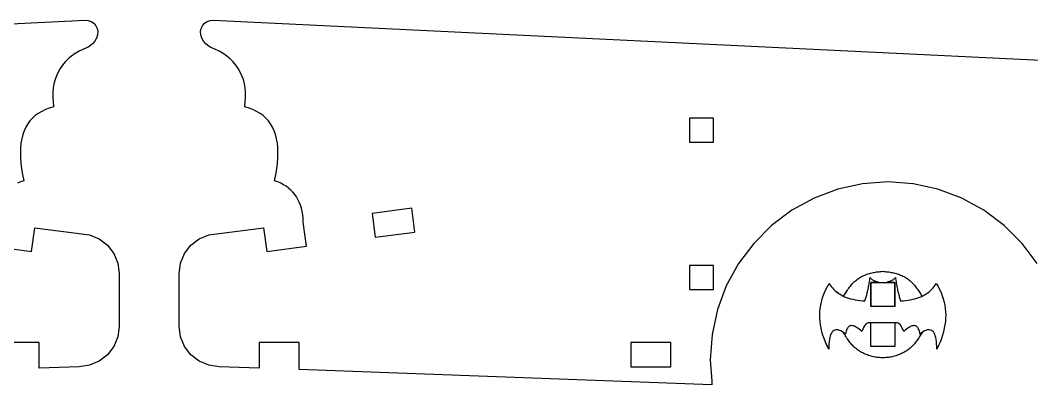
# Model space of a CAD drawing. Extents: x -3458 to 3458, y -2251 to 2251.
# Drawn here: x -363 to 851, y 1026 to 1463 of the extents above; entities that cross this region are included whole.
import ezdxf

# ---------------------------------------------------------------- set-up
doc = ezdxf.new("R2010")
doc.units = 0
doc.header["$MEASUREMENT"] = 0
doc.layers.get('0').update_dxf_attribs({"linetype": 'CONTINUOUS'})

msp = doc.modelspace()

# ---------------------------------------------------------------- linework, layer by layer
for p, q in [((-1785.8, 1390.8), (-284.6, 1463.2)), ((-284.6, 1463.2), (-280.9, 1462.9)), ((-280.9, 1462.9), (-277.4, 1461.6)), ((-277.4, 1461.6), (-274.2, 1459.5)), ((-274.2, 1459.5), (-271.8, 1456.6)), ((-143.9, 1456.6), (-141.5, 1459.5)), ((-141.5, 1459.5), (-138.3, 1461.6)), ((-138.3, 1461.6), (-134.8, 1462.9)), ((-134.8, 1462.9), (-131.1, 1463.2)), ((-131.1, 1463.2), (1370.1, 1390.8)), ((-271.8, 1456.6), (-270.2, 1453.2)), ((-269.8, 1445.6), (-271, 1441.7)), ((-270.2, 1453.2), (-269.5, 1449.5)), ((-269.5, 1449.5), (-269.8, 1445.6)), ((-146.2, 1449.5), (-145.5, 1453.2)), ((-145.9, 1445.6), (-146.2, 1449.5)), ((-144.7, 1441.7), (-145.9, 1445.6)), ((-145.5, 1453.2), (-143.9, 1456.6)), ((-278.2, 1432.7), (-281.1, 1431)), ((-275.7, 1434.9), (-278.2, 1432.7)), ((-273, 1438.1), (-275.7, 1434.9)), ((-271, 1441.7), (-273, 1438.1)), ((-142.7, 1438.1), (-144.7, 1441.7)), ((-140, 1434.9), (-142.7, 1438.1)), ((-137.5, 1432.7), (-140, 1434.9)), ((-134.6, 1431), (-137.5, 1432.7)), ((-296.6, 1423.1), (-301, 1420)), ((-291.9, 1425.9), (-296.6, 1423.1)), ((-286.7, 1428.6), (-291.9, 1425.9)), ((-281.1, 1431), (-286.7, 1428.6)), ((-129, 1428.6), (-134.6, 1431)), ((-123.8, 1425.9), (-129, 1428.6)), ((-119.1, 1423.1), (-123.8, 1425.9)), ((-114.7, 1420), (-119.1, 1423.1)), ((-311.9, 1409.3), (-314.7, 1405.3)), ((-308.7, 1413.1), (-311.9, 1409.3)), ((-305.1, 1416.7), (-308.7, 1413.1)), ((-301, 1420), (-305.1, 1416.7)), ((-110.7, 1416.7), (-114.7, 1420)), ((-107, 1413.1), (-110.7, 1416.7)), ((-103.8, 1409.3), (-107, 1413.1)), ((-101, 1405.3), (-103.8, 1409.3)), ((-319.2, 1396.7), (-320.8, 1392)), ((-317.2, 1401.1), (-319.2, 1396.7)), ((-314.7, 1405.3), (-317.2, 1401.1)), ((-98.5, 1401.1), (-101, 1405.3)), ((-96.5, 1396.7), (-98.5, 1401.1)), ((-94.8, 1392), (-96.5, 1396.7)), ((-322.1, 1387.1), (-323, 1382)), ((-320.8, 1392), (-322.1, 1387.1)), ((-93.6, 1387.1), (-94.8, 1392)), ((-92.7, 1382), (-93.6, 1387.1)), ((-323.4, 1376.6), (-323.5, 1371)), ((-323, 1382), (-323.4, 1376.6)), ((-92.2, 1376.6), (-92.7, 1382)), ((-92.2, 1371), (-92.2, 1376.6)), ((-323.5, 1371), (-323.2, 1365.2)), ((-323.2, 1365.2), (-322.5, 1359.2)), ((-93.2, 1359.2), (-92.5, 1365.2)), ((-92.5, 1365.2), (-92.2, 1371)), ((-344.6, 1348.8), (-348, 1345.8)), ((-340.9, 1351.5), (-344.6, 1348.8)), ((-336.8, 1353.9), (-340.9, 1351.5)), ((-332.4, 1356), (-336.8, 1353.9)), ((-327.7, 1357.7), (-332.4, 1356)), ((-322.5, 1359.2), (-327.7, 1357.7)), ((-88, 1357.7), (-93.2, 1359.2)), ((-83.3, 1356), (-88, 1357.7)), ((-78.9, 1353.9), (-83.3, 1356)), ((-74.8, 1351.5), (-78.9, 1353.9)), ((-71.1, 1348.8), (-74.8, 1351.5)), ((-67.7, 1345.8), (-71.1, 1348.8)), ((-353.6, 1338.8), (-355.9, 1334.9)), ((-351, 1342.5), (-353.6, 1338.8)), ((-348, 1345.8), (-351, 1342.5)), ((-64.7, 1342.5), (-67.7, 1345.8)), ((-62.1, 1338.8), (-64.7, 1342.5)), ((-59.8, 1334.9), (-62.1, 1338.8)), ((440.6, 1345.9), (440.6, 1317.1)), ((469.3, 1345.9), (440.6, 1345.9)), ((469.3, 1317.1), (469.3, 1345.9)), ((-359.5, 1326), (-360.8, 1321.1)), ((-357.9, 1330.6), (-359.5, 1326)), ((-355.9, 1334.9), (-357.9, 1330.6)), ((-57.8, 1330.6), (-59.8, 1334.9)), ((-56.2, 1326), (-57.8, 1330.6)), ((-54.9, 1321.1), (-56.2, 1326)), ((-361.7, 1315.9), (-362.2, 1310.4)), ((-360.8, 1321.1), (-361.7, 1315.9)), ((-54, 1315.9), (-54.9, 1321.1)), ((-53.5, 1310.4), (-54, 1315.9)), ((440.6, 1317.1), (469.3, 1317.1)), ((-362.2, 1310.4), (-362.4, 1304.5)), ((-362.4, 1304.5), (-362.3, 1298.3)), ((-53.3, 1304.5), (-53.5, 1310.4)), ((-53.4, 1298.3), (-53.3, 1304.5)), ((-362.3, 1298.3), (-361.8, 1291.9)), ((-361.8, 1291.9), (-360.9, 1285.1)), ((-54.7, 1285.1), (-53.9, 1291.9)), ((-53.9, 1291.9), (-53.4, 1298.3)), ((-360.9, 1285.1), (-359.8, 1278)), ((-359.8, 1278), (-358.2, 1270.5)), ((-57.5, 1270.5), (-55.9, 1278)), ((-55.9, 1278), (-54.7, 1285.1)), ((-362.1, 1269.2), (-365.7, 1267.7)), ((-358.2, 1270.5), (-362.1, 1269.2)), ((-53.6, 1269.2), (-57.5, 1270.5)), ((-50, 1267.7), (-53.6, 1269.2)), ((-46.6, 1265.9), (-50, 1267.7)), ((-43.5, 1264), (-46.6, 1265.9)), ((-40.5, 1261.9), (-43.5, 1264)), ((648.4, 1267), (618.7, 1260.6)), ((678.8, 1269.2), (648.4, 1267)), ((709.1, 1267), (678.8, 1269.2)), ((738.8, 1260.6), (709.1, 1267)), ((-37.8, 1259.5), (-40.5, 1261.9)), ((-35.3, 1257), (-37.8, 1259.5)), ((-33.1, 1254.3), (-35.3, 1257)), ((-31, 1251.4), (-33.1, 1254.3)), ((-29.3, 1248.3), (-31, 1251.4)), ((618.7, 1260.6), (590.2, 1249.9)), ((767.3, 1249.9), (738.8, 1260.6)), ((-27.7, 1245), (-29.3, 1248.3)), ((-26.3, 1241.4), (-27.7, 1245)), ((-25.2, 1237.7), (-26.3, 1241.4)), ((590.2, 1249.9), (563.5, 1235.4)), ((794, 1235.4), (767.3, 1249.9)), ((-24.3, 1233.8), (-25.2, 1237.7)), ((-23.6, 1229.7), (-24.3, 1233.8)), ((-23.2, 1225.4), (-23.6, 1229.7)), ((107.3, 1237.7), (59.7, 1231.5)), ((59.7, 1231.5), (63.5, 1202.9)), ((111.1, 1209.2), (107.3, 1237.7)), ((563.5, 1235.4), (539.2, 1217.1)), ((818.4, 1217.1), (794, 1235.4)), ((-349, 1185.8), (-345.2, 1214.4)), ((-345.2, 1214.4), (-279.5, 1205.7)), ((-136.2, 1205.7), (-70.5, 1214.4)), ((-70.5, 1214.4), (-66.7, 1185.8)), ((-22.9, 1220.9), (-23.2, 1225.4)), ((-19.2, 1192.1), (-22.9, 1220.9)), ((539.2, 1217.1), (517.7, 1195.6)), ((839.9, 1195.6), (818.4, 1217.1)), ((-279.5, 1205.7), (-267.9, 1200.9)), ((-147.8, 1200.9), (-136.2, 1205.7)), ((63.5, 1202.9), (111.1, 1209.2)), ((-396.5, 1192.1), (-349, 1185.8)), ((-267.9, 1200.9), (-257.9, 1193.3)), ((-257.9, 1193.3), (-250.3, 1183.3)), ((-165.4, 1183.3), (-157.7, 1193.3)), ((-157.7, 1193.3), (-147.8, 1200.9)), ((-66.7, 1185.8), (-19.2, 1192.1)), ((517.7, 1195.6), (499.4, 1171.3)), ((858.1, 1171.3), (839.9, 1195.6)), ((-250.3, 1183.3), (-245.5, 1171.8)), ((-170.2, 1171.8), (-165.4, 1183.3)), ((-245.5, 1171.8), (-243.9, 1159.4)), ((-171.8, 1159.4), (-170.2, 1171.8)), ((469.3, 1169.1), (440.5, 1169.1)), ((440.5, 1169.1), (440.5, 1140.3)), ((469.3, 1140.3), (469.3, 1169.1)), ((499.4, 1171.3), (484.8, 1144.6)), ((-243.9, 1159.4), (-243.9, 1095.8)), ((-171.9, 1095.8), (-171.8, 1159.4)), ((642.1, 1152.5), (643.3, 1153.4)), ((643.3, 1153.4), (644.6, 1154.2)), ((644.6, 1154.2), (645.8, 1154.9)), ((645.8, 1154.9), (647.1, 1155.7)), ((647.1, 1155.7), (648.4, 1156.4)), ((648.4, 1156.4), (649.8, 1157)), ((649.8, 1157), (651.1, 1157.6)), ((651.1, 1157.6), (652.5, 1158.2)), ((652.5, 1158.2), (653.8, 1158.7)), ((653.8, 1158.7), (655.2, 1159.1)), ((655.2, 1159.1), (656.6, 1159.5)), ((656.6, 1159.5), (658, 1159.9)), ((657.1, 1153.1), (657.3, 1154.7)), ((657.3, 1154.7), (657.8, 1154.2)), ((657.8, 1154.2), (658.2, 1153.7)), ((658, 1159.9), (659.5, 1160.2)), ((658.2, 1153.7), (658.7, 1153.2)), ((659.5, 1160.2), (660.9, 1160.5)), ((660.9, 1160.5), (662.3, 1160.8)), ((662.3, 1160.8), (663.8, 1161)), ((663.8, 1161), (665.2, 1161.3)), ((665.2, 1161.3), (666.7, 1161.5)), ((666.7, 1161.5), (668.2, 1161.6)), ((668.2, 1161.6), (669.6, 1161.8)), ((669.6, 1161.8), (671.1, 1162)), ((671.1, 1162), (672.6, 1162.2)), ((672.6, 1162.2), (674, 1162)), ((672.6, 1162.2), (672.6, 1162.2)), ((674, 1162), (675.5, 1161.8)), ((675.5, 1161.8), (677, 1161.6)), ((677, 1161.6), (678.4, 1161.5)), ((678.4, 1161.5), (679.9, 1161.3)), ((679.9, 1161.3), (681.3, 1161)), ((681.3, 1161), (682.8, 1160.8)), ((682.8, 1160.8), (684.2, 1160.5)), ((684.2, 1160.5), (685.7, 1160.2)), ((685.7, 1160.2), (687.1, 1159.9)), ((686.4, 1153.2), (686.9, 1153.7)), ((686.9, 1153.7), (687.3, 1154.2)), ((687.1, 1159.9), (688.5, 1159.5)), ((687.3, 1154.2), (687.8, 1154.7)), ((687.8, 1154.7), (688, 1153.1)), ((688.5, 1159.5), (689.9, 1159.1)), ((689.9, 1159.1), (691.3, 1158.6)), ((691.3, 1158.6), (692.7, 1158.1)), ((692.7, 1158.1), (694, 1157.6)), ((694, 1157.6), (695.4, 1157)), ((695.4, 1157), (696.7, 1156.4)), ((696.7, 1156.4), (698, 1155.7)), ((698, 1155.7), (699.3, 1154.9)), ((699.3, 1154.9), (700.5, 1154.2)), ((700.5, 1154.2), (701.8, 1153.3)), ((701.8, 1153.3), (703, 1152.5)), ((484.8, 1144.6), (474.2, 1116.1)), ((604.3, 1140.2), (606.2, 1143.9)), ((604.3, 1140.2), (606.2, 1143.9)), ((606.2, 1143.9), (608.3, 1147.6)), ((606.2, 1143.9), (608.3, 1147.5)), ((608.3, 1147.6), (608.3, 1147.5)), ((608.3, 1147.6), (609.5, 1145.6)), ((608.3, 1147.5), (608.3, 1147.6)), ((608.3, 1147.5), (609.5, 1145.6)), ((609.5, 1145.6), (610.7, 1143.8)), ((609.5, 1145.6), (610.7, 1143.8)), ((610.7, 1143.8), (612.1, 1142.1)), ((610.7, 1143.8), (612.1, 1142.1)), ((612.1, 1142.1), (613.6, 1140.5)), ((612.1, 1142.1), (613.6, 1140.5)), ((631.1, 1140.9), (631.9, 1142)), ((631.9, 1142), (632.8, 1143.2)), ((632.8, 1143.2), (633.7, 1144.4)), ((633.7, 1144.4), (634.6, 1145.5)), ((634.6, 1145.5), (635.6, 1146.6)), ((635.6, 1146.6), (636.6, 1147.7)), ((636.6, 1147.7), (637.6, 1148.7)), ((637.6, 1148.7), (638.7, 1149.7)), ((638.7, 1149.7), (639.8, 1150.7)), ((639.8, 1150.7), (641, 1151.6)), ((641, 1151.6), (642.1, 1152.5)), ((655, 1140.8), (655.3, 1142.3)), ((655.3, 1142.3), (655.5, 1143.8)), ((655.5, 1143.8), (655.8, 1145.2)), ((655.8, 1145.2), (656.1, 1146.8)), ((656.1, 1146.8), (656.3, 1148.3)), ((656.3, 1148.3), (656.6, 1149.9)), ((656.6, 1149.9), (656.9, 1151.5)), ((656.9, 1151.5), (657.1, 1153.1)), ((658.1, 1148.7), (658.1, 1119.9)), ((658.1, 1148.7), (658.1, 1148.7)), ((658.1, 1119.9), (658.1, 1148.7)), ((658.2, 1148.7), (658.1, 1148.7)), ((667.4, 1149.3), (658.2, 1148.7)), ((658.2, 1148.7), (686.9, 1148.7)), ((658.7, 1153.2), (659.3, 1152.8)), ((659.3, 1152.8), (659.8, 1152.3)), ((659.8, 1152.3), (660.4, 1151.9)), ((660.4, 1151.9), (661.1, 1151.5)), ((661.1, 1151.5), (661.7, 1151.2)), ((661.7, 1151.2), (662.4, 1150.8)), ((662.4, 1150.8), (663.2, 1150.5)), ((663.2, 1150.5), (664, 1150.3)), ((664, 1150.3), (664.8, 1150)), ((664.8, 1150), (665.6, 1149.7)), ((665.6, 1149.7), (666.5, 1149.5)), ((666.5, 1149.5), (667.4, 1149.3)), ((677.7, 1149.3), (678.6, 1149.5)), ((681.3, 1148.9), (677.7, 1149.3)), ((678.6, 1149.5), (679.5, 1149.7)), ((679.5, 1149.7), (680.4, 1150)), ((680.4, 1150), (681.2, 1150.3)), ((681.2, 1150.3), (681.9, 1150.5)), ((686.9, 1148.7), (681.3, 1148.9)), ((681.9, 1150.5), (682.7, 1150.8)), ((682.7, 1150.8), (683.4, 1151.2)), ((683.4, 1151.2), (684, 1151.5)), ((684, 1151.5), (684.7, 1151.9)), ((684.7, 1151.9), (685.3, 1152.3)), ((685.3, 1152.3), (685.8, 1152.8)), ((685.8, 1152.8), (686.4, 1153.2)), ((687, 1148.7), (686.9, 1148.7)), ((687, 1148.7), (687, 1119.9)), ((687, 1119.9), (687, 1148.7)), ((687, 1148.7), (687, 1148.7)), ((688, 1153.1), (688.3, 1151.5)), ((688.3, 1151.5), (688.5, 1149.9)), ((688.5, 1149.9), (688.8, 1148.3)), ((688.8, 1148.3), (689, 1146.8)), ((689, 1146.8), (689.3, 1145.2)), ((689.3, 1145.2), (689.6, 1143.8)), ((689.6, 1143.8), (689.8, 1142.3)), ((689.8, 1142.3), (690.1, 1140.8)), ((703, 1152.5), (704.2, 1151.6)), ((704.2, 1151.6), (705.3, 1150.7)), ((705.3, 1150.7), (706.4, 1149.7)), ((706.4, 1149.7), (707.5, 1148.7)), ((707.5, 1148.7), (708.5, 1147.6)), ((708.5, 1147.6), (709.5, 1146.6)), ((709.5, 1146.6), (710.5, 1145.5)), ((710.5, 1145.5), (711.4, 1144.4)), ((711.4, 1144.4), (712.3, 1143.2)), ((712.3, 1143.2), (713.2, 1142)), ((713.2, 1142), (714.1, 1140.8)), ((731.5, 1140.5), (733, 1142.1)), ((733, 1142.1), (734.4, 1143.8)), ((734.4, 1143.8), (735.6, 1145.6)), ((735.6, 1145.6), (736.8, 1147.6)), ((736.8, 1147.6), (738.9, 1143.9)), ((738.9, 1143.9), (740.8, 1140.2)), ((440.5, 1140.3), (469.3, 1140.3)), ((599.9, 1129), (601.2, 1132.8)), ((599.9, 1129), (601.2, 1132.8)), ((601.2, 1132.8), (602.6, 1136.5)), ((601.2, 1132.8), (602.6, 1136.5)), ((602.6, 1136.5), (604.3, 1140.2)), ((602.6, 1136.5), (604.3, 1140.2)), ((613.6, 1140.5), (615.2, 1139)), ((613.6, 1140.5), (615.2, 1139)), ((615.2, 1139), (616.8, 1137.5)), ((615.2, 1139), (616.8, 1137.5)), ((618.6, 1136.1), (616.8, 1137.5)), ((616.8, 1137.5), (618.6, 1136.1)), ((616.8, 1137.5), (618.6, 1136.1)), ((618.6, 1136.1), (620.5, 1134.9)), ((618.6, 1136.1), (620.5, 1134.9)), ((620.5, 1134.9), (622.5, 1133.7)), ((620.5, 1134.9), (622.5, 1133.7)), ((622.5, 1133.7), (624.6, 1132.6)), ((622.5, 1133.7), (624.6, 1132.6)), ((624.6, 1132.6), (625.5, 1132.2)), ((624.6, 1132.6), (625.5, 1132.2)), ((625.5, 1132.2), (626.3, 1133.4)), ((625.5, 1132.2), (625.5, 1132.2)), ((625.5, 1132.2), (625.6, 1132.2)), ((625.6, 1132.2), (626.8, 1131.6)), ((626.3, 1133.4), (627.1, 1134.7)), ((626.8, 1131.6), (629.1, 1130.7)), ((627.1, 1134.7), (627.8, 1135.9)), ((627.8, 1135.9), (628.6, 1137.2)), ((628.6, 1137.2), (629.4, 1138.4)), ((629.1, 1130.7), (631.5, 1129.8)), ((629.4, 1138.4), (630.2, 1139.6)), ((630.2, 1139.6), (631.1, 1140.9)), ((631.5, 1129.8), (634, 1129.1)), ((634, 1129.1), (636.6, 1128.5)), ((651.6, 1127.7), (652.3, 1130.2)), ((652.3, 1130.2), (652.7, 1131.4)), ((652.7, 1131.4), (653.1, 1132.7)), ((653.1, 1132.7), (653.4, 1134)), ((653.4, 1134), (653.7, 1135.3)), ((653.7, 1135.3), (654, 1136.7)), ((654, 1136.7), (654.3, 1138)), ((654.3, 1138), (654.7, 1139.4)), ((654.7, 1139.4), (655, 1140.8)), ((690.1, 1140.8), (690.4, 1139.4)), ((690.4, 1139.4), (690.8, 1138)), ((690.8, 1138), (691.1, 1136.7)), ((691.1, 1136.7), (691.4, 1135.3)), ((691.4, 1135.3), (691.7, 1134)), ((691.7, 1134), (692.1, 1132.7)), ((692.1, 1132.7), (692.4, 1131.4)), ((692.4, 1131.4), (692.8, 1130.2)), ((692.8, 1130.2), (693.1, 1128.9)), ((708.5, 1128.5), (711.1, 1129.1)), ((711.1, 1129.1), (713.6, 1129.8)), ((713.6, 1129.8), (716, 1130.7)), ((714.1, 1140.8), (714.9, 1139.6)), ((714.9, 1139.6), (715.7, 1138.4)), ((715.7, 1138.4), (716.5, 1137.2)), ((716, 1130.7), (718.3, 1131.6)), ((716.5, 1137.2), (717.3, 1135.9)), ((717.3, 1135.9), (718.1, 1134.7)), ((718.1, 1134.7), (718.8, 1133.4)), ((718.3, 1131.6), (719.5, 1132.2)), ((718.8, 1133.4), (719.6, 1132.2)), ((719.5, 1132.2), (719.6, 1132.2)), ((719.6, 1132.2), (720.5, 1132.6)), ((720.5, 1132.6), (722.6, 1133.7)), ((722.6, 1133.7), (724.6, 1134.9)), ((724.6, 1134.9), (726.5, 1136.1)), ((726.5, 1136.1), (728.3, 1137.5)), ((728.3, 1137.5), (729.9, 1139)), ((729.9, 1139), (731.5, 1140.5)), ((740.8, 1140.2), (742.5, 1136.5)), ((742.5, 1136.5), (743.9, 1132.8)), ((743.9, 1132.8), (745.2, 1129)), ((597.2, 1113.6), (597.5, 1117.5)), ((597.2, 1113.6), (597.6, 1117.5)), ((597.5, 1117.5), (598.1, 1121.4)), ((597.6, 1117.5), (598.1, 1121.4)), ((598.1, 1121.4), (598.9, 1125.2)), ((598.1, 1121.4), (598.9, 1125.2)), ((598.9, 1125.2), (599.9, 1129)), ((598.9, 1125.2), (599.9, 1129)), ((636.6, 1128.5), (639.3, 1127.9)), ((639.3, 1127.9), (642.1, 1127.4)), ((642.1, 1127.4), (645.1, 1127)), ((645.1, 1127), (648.1, 1126.8)), ((648.1, 1126.8), (651.2, 1126.6)), ((651.2, 1126.6), (651.6, 1127.7)), ((658.1, 1119.9), (658.1, 1119.9)), ((687, 1119.9), (658.1, 1119.9)), ((687, 1119.9), (687, 1119.9)), ((693.1, 1128.9), (693.5, 1127.7)), ((693.5, 1127.7), (693.9, 1126.6)), ((693.9, 1126.6), (697, 1126.8)), ((697, 1126.8), (700, 1127)), ((700, 1127), (703, 1127.4)), ((703, 1127.4), (705.8, 1127.9)), ((705.8, 1127.9), (708.5, 1128.5)), ((745.2, 1129), (746.2, 1125.2)), ((746.2, 1125.2), (747, 1121.4)), ((747, 1121.4), (747.6, 1117.5)), ((747.6, 1117.5), (747.9, 1113.6)), ((474.2, 1116.1), (467.7, 1086.3)), ((597, 1109.7), (597.2, 1113.6)), ((597.1, 1105.7), (597, 1109.7)), ((597.1, 1109.7), (597.2, 1113.6)), ((597.1, 1105.7), (597.1, 1109.7)), ((597.4, 1101.7), (597.1, 1105.7)), ((597.4, 1101.7), (597.1, 1105.7)), ((748, 1105.7), (747.7, 1101.7)), ((747.9, 1113.6), (748.1, 1109.7)), ((748.1, 1109.7), (748, 1105.7)), ((-243.9, 1095.8), (-245.5, 1083.4)), ((-170.2, 1083.4), (-171.9, 1095.8)), ((597.9, 1097.7), (597.4, 1101.7)), ((597.9, 1097.7), (597.4, 1101.7)), ((598.7, 1093.7), (597.9, 1097.7)), ((598.7, 1093.7), (597.9, 1097.7)), ((599.6, 1089.6), (598.7, 1093.7)), ((599.6, 1089.6), (598.7, 1093.7)), ((629.5, 1092.8), (629, 1091.6)), ((630.1, 1093.9), (629.5, 1092.8)), ((630.7, 1094.8), (630.1, 1093.9)), ((631.5, 1095.6), (630.7, 1094.8)), ((632.2, 1096.2), (631.5, 1095.6)), ((633.1, 1096.6), (632.2, 1096.2)), ((634, 1096.8), (633.1, 1096.6)), ((635, 1096.9), (634, 1096.8)), ((636.1, 1096.8), (635, 1096.9)), ((637.3, 1096.5), (636.1, 1096.8)), ((638.5, 1096.1), (637.3, 1096.5)), ((639.8, 1095.5), (638.5, 1096.1)), ((641.2, 1094.7), (639.8, 1095.5)), ((642.6, 1093.8), (641.2, 1094.7)), ((644.2, 1092.7), (642.6, 1093.8)), ((645.7, 1091.4), (644.2, 1092.7)), ((649.5, 1094.8), (648.5, 1092.5)), ((650.6, 1096.6), (649.5, 1094.8)), ((651.7, 1098.1), (650.6, 1096.6)), ((652.9, 1099.2), (651.7, 1098.1)), ((654, 1100), (652.9, 1099.2)), ((655.2, 1100.4), (654, 1100)), ((656.5, 1100.4), (655.2, 1100.4)), ((657.7, 1100.1), (656.5, 1100.4)), ((658.1, 1099.8), (657.7, 1100.1)), ((658.1, 1100.7), (658.1, 1100.7)), ((658.1, 1100.7), (658.1, 1099.8)), ((658.1, 1100.7), (687, 1100.7)), ((658.1, 1099.8), (658.1, 1100.7)), ((658.1, 1099.8), (658.1, 1099.8)), ((658.1, 1071.9), (658.1, 1099.8)), ((687, 1100.7), (687, 1100.7)), ((687, 1099.8), (687, 1100.7)), ((687, 1100.7), (687, 1071.9)), ((687.4, 1100.1), (687, 1099.8)), ((688.7, 1100.4), (687.4, 1100.1)), ((689.9, 1100.4), (688.7, 1100.4)), ((691.1, 1100), (689.9, 1100.4)), ((692.2, 1099.2), (691.1, 1100)), ((693.4, 1098.1), (692.2, 1099.2)), ((694.5, 1096.6), (693.4, 1098.1)), ((695.6, 1094.8), (694.5, 1096.6)), ((696.7, 1092.5), (695.6, 1094.8)), ((701, 1092.7), (699.4, 1091.4)), ((702.5, 1093.8), (701, 1092.7)), ((703.9, 1094.7), (702.5, 1093.8)), ((705.3, 1095.5), (703.9, 1094.7)), ((706.6, 1096.1), (705.3, 1095.5)), ((707.8, 1096.5), (706.6, 1096.1)), ((709, 1096.8), (707.8, 1096.5)), ((710.1, 1096.9), (709, 1096.8)), ((711.1, 1096.8), (710.1, 1096.9)), ((712, 1096.6), (711.1, 1096.8)), ((712.9, 1096.2), (712, 1096.6)), ((713.7, 1095.6), (712.9, 1096.2)), ((714.4, 1094.8), (713.7, 1095.6)), ((715, 1093.9), (714.4, 1094.8)), ((715.6, 1092.8), (715, 1093.9)), ((716.1, 1091.6), (715.6, 1092.8)), ((746.4, 1093.7), (745.5, 1089.6)), ((747.2, 1097.7), (746.4, 1093.7)), ((747.7, 1101.7), (747.2, 1097.7)), ((-245.5, 1083.4), (-250.3, 1071.8)), ((-165.4, 1071.8), (-170.2, 1083.4)), ((467.7, 1086.3), (465.6, 1056)), ((600.8, 1085.5), (599.6, 1089.6)), ((600.8, 1085.5), (599.6, 1089.6)), ((602.2, 1081.3), (600.8, 1085.5)), ((602.2, 1081.3), (600.8, 1085.5)), ((603.8, 1077.2), (602.2, 1081.3)), ((603.8, 1077.2), (602.2, 1081.3)), ((609, 1082.7), (608.5, 1080.4)), ((609, 1082.7), (608.5, 1080.4)), ((609.5, 1084.7), (609, 1082.7)), ((609.5, 1084.7), (609, 1082.7)), ((610.2, 1086.5), (609.5, 1084.7)), ((610.2, 1086.5), (609.5, 1084.7)), ((611, 1088), (610.2, 1086.5)), ((611, 1088), (610.2, 1086.5)), ((611.8, 1089.3), (611, 1088)), ((611.8, 1089.3), (611, 1088)), ((612.7, 1090.3), (611.8, 1089.3)), ((612.8, 1090.3), (611.8, 1089.3)), ((613.8, 1091.1), (612.7, 1090.3)), ((613.8, 1091.1), (612.8, 1090.3)), ((615, 1091.6), (613.8, 1091.1)), ((615, 1091.6), (613.8, 1091.1)), ((616.2, 1091.9), (615, 1091.6)), ((616.2, 1091.9), (615, 1091.6)), ((617.6, 1091.9), (616.2, 1091.9)), ((616.2, 1091.9), (616.2, 1091.9)), ((619.1, 1091.7), (617.6, 1091.9)), ((617.6, 1091.9), (617.6, 1091.9)), ((619.1, 1091.7), (617.6, 1091.9)), ((620.7, 1091.2), (619.1, 1091.7)), ((620.6, 1091.2), (619.1, 1091.7)), ((622.3, 1090.5), (620.6, 1091.2)), ((622.3, 1090.5), (620.7, 1091.2)), ((625.3, 1088.8), (622.3, 1090.5)), ((625.3, 1088.8), (622.3, 1090.5)), ((625.4, 1088.8), (625.3, 1088.8)), ((626.1, 1087.5), (625.3, 1088.8)), ((626, 1088.3), (625.4, 1088.8)), ((627.9, 1086.8), (626, 1088.3)), ((626.9, 1086.2), (626.1, 1087.5)), ((627.6, 1084.9), (626.9, 1086.2)), ((628.4, 1083.7), (627.6, 1084.9)), ((628.2, 1088.6), (627.9, 1086.8)), ((628.6, 1090.2), (628.2, 1088.6)), ((629.2, 1082.4), (628.4, 1083.7)), ((629, 1091.6), (628.6, 1090.2)), ((630.1, 1081.1), (629.2, 1082.4)), ((630.9, 1079.9), (630.1, 1081.1)), ((647.4, 1089.9), (645.7, 1091.4)), ((648.5, 1092.5), (647.4, 1089.9)), ((697.7, 1089.9), (696.7, 1092.5)), ((699.4, 1091.4), (697.7, 1089.9)), ((715, 1081.1), (714.2, 1079.9)), ((715.8, 1082.4), (715, 1081.1)), ((716.6, 1083.7), (715.8, 1082.4)), ((716.5, 1090.2), (716.1, 1091.6)), ((716.9, 1088.6), (716.5, 1090.2)), ((717.4, 1084.9), (716.6, 1083.7)), ((717.2, 1086.8), (716.9, 1088.6)), ((719.1, 1088.3), (717.2, 1086.8)), ((718.2, 1086.2), (717.4, 1084.9)), ((719, 1087.5), (718.2, 1086.2)), ((719.8, 1088.8), (719, 1087.5)), ((719.7, 1088.8), (719.1, 1088.3)), ((719.8, 1088.8), (719.7, 1088.8)), ((722.8, 1090.5), (719.8, 1088.8)), ((722.8, 1090.5), (719.8, 1088.8)), ((719.8, 1088.8), (719.8, 1088.8)), ((724.4, 1091.2), (722.8, 1090.5)), ((722.8, 1090.5), (722.8, 1090.5)), ((726, 1091.7), (724.4, 1091.2)), ((727.5, 1091.9), (726, 1091.7)), ((728.8, 1091.9), (727.5, 1091.9)), ((730.1, 1091.6), (728.8, 1091.9)), ((731.3, 1091.1), (730.1, 1091.6)), ((732.3, 1090.3), (731.3, 1091.1)), ((733.3, 1089.3), (732.3, 1090.3)), ((734.2, 1088), (733.3, 1089.3)), ((734.9, 1086.5), (734.2, 1088)), ((735.6, 1084.7), (734.9, 1086.5)), ((736.1, 1082.7), (735.6, 1084.7)), ((736.6, 1080.4), (736.1, 1082.7)), ((742.9, 1081.3), (741.3, 1077.2)), ((744.3, 1085.5), (742.9, 1081.3)), ((745.5, 1089.6), (744.3, 1085.5)), ((-339.9, 1076.6), (-387.9, 1076.6)), ((-339.9, 1046), (-339.9, 1076.6)), ((-250.3, 1071.8), (-257.9, 1061.8)), ((-157.8, 1061.8), (-165.4, 1071.8)), ((-75.8, 1076.6), (-75.8, 1046)), ((-27.8, 1076.6), (-75.8, 1076.6)), ((-27.8, 1044.2), (-27.8, 1076.6)), ((370.4, 1076.6), (370.4, 1047.7)), ((418.4, 1076.6), (370.4, 1076.6)), ((418.4, 1047.7), (418.4, 1076.6)), ((605.6, 1073), (603.8, 1077.2)), ((605.7, 1073), (603.8, 1077.2)), ((607.7, 1068.7), (605.6, 1073)), ((607.7, 1068.7), (605.7, 1073)), ((607.9, 1075.1), (607.7, 1072)), ((607.7, 1072), (607.7, 1068.7)), ((607.8, 1072), (607.7, 1068.7)), ((607.7, 1068.7), (607.7, 1068.7)), ((607.7, 1068.7), (607.7, 1068.7)), ((607.9, 1075.1), (607.8, 1072)), ((608.2, 1077.8), (607.9, 1075.1)), ((608.2, 1077.8), (607.9, 1075.1)), ((608.5, 1080.4), (608.2, 1077.8)), ((608.5, 1080.4), (608.2, 1077.8)), ((631.8, 1078.7), (630.9, 1079.9)), ((632.7, 1077.5), (631.8, 1078.7)), ((633.6, 1076.3), (632.7, 1077.5)), ((634.5, 1075.2), (633.6, 1076.3)), ((635.5, 1074.1), (634.5, 1075.2)), ((636.5, 1073), (635.5, 1074.1)), ((637.6, 1071.9), (636.5, 1073)), ((638.7, 1070.9), (637.6, 1071.9)), ((639.8, 1070), (638.7, 1070.9)), ((641, 1069), (639.8, 1070)), ((642.2, 1068.1), (641, 1069)), ((687, 1071.9), (658.1, 1071.9)), ((704.1, 1069), (702.9, 1068.1)), ((705.3, 1070), (704.1, 1069)), ((706.4, 1070.9), (705.3, 1070)), ((707.5, 1071.9), (706.4, 1070.9)), ((708.6, 1073), (707.5, 1071.9)), ((709.6, 1074.1), (708.6, 1073)), ((710.6, 1075.2), (709.6, 1074.1)), ((711.5, 1076.3), (710.6, 1075.2)), ((712.4, 1077.5), (711.5, 1076.3)), ((713.3, 1078.7), (712.4, 1077.5)), ((714.2, 1079.9), (713.3, 1078.7)), ((736.9, 1077.8), (736.6, 1080.4)), ((737.2, 1075.1), (736.9, 1077.8)), ((737.4, 1072), (737.2, 1075.1)), ((739.5, 1073), (737.4, 1068.7)), ((737.4, 1068.7), (737.4, 1072)), ((741.3, 1077.2), (739.5, 1073)), ((-257.9, 1061.8), (-267.8, 1054.2)), ((-147.9, 1054.2), (-157.8, 1061.8)), ((643.4, 1067.3), (642.2, 1068.1)), ((644.7, 1066.4), (643.4, 1067.3)), ((646, 1065.7), (644.7, 1066.4)), ((647.3, 1064.9), (646, 1065.7)), ((648.6, 1064.2), (647.3, 1064.9)), ((650, 1063.5), (648.6, 1064.2)), ((651.4, 1062.9), (650, 1063.5)), ((652.8, 1062.3), (651.4, 1062.9)), ((654.2, 1061.8), (652.8, 1062.3)), ((655.6, 1061.3), (654.2, 1061.8)), ((657, 1060.8), (655.6, 1061.3)), ((658.5, 1060.4), (657, 1060.8)), ((659.9, 1060), (658.5, 1060.4)), ((661.4, 1059.7), (659.9, 1060)), ((662.9, 1059.3), (661.4, 1059.7)), ((664.3, 1059.1), (662.9, 1059.3)), ((665.8, 1058.9), (664.3, 1059.1)), ((667.3, 1058.7), (665.8, 1058.9)), ((668.8, 1058.6), (667.3, 1058.7)), ((670.3, 1058.5), (668.8, 1058.6)), ((671.8, 1058.4), (670.3, 1058.5)), ((673.3, 1058.4), (671.8, 1058.4)), ((674.8, 1058.5), (673.3, 1058.4)), ((676.3, 1058.6), (674.8, 1058.5)), ((677.8, 1058.7), (676.3, 1058.6)), ((679.3, 1058.9), (677.8, 1058.7)), ((680.8, 1059.1), (679.3, 1058.9)), ((682.2, 1059.3), (680.8, 1059.1)), ((683.7, 1059.6), (682.2, 1059.3)), ((685.2, 1060), (683.7, 1059.6)), ((686.6, 1060.4), (685.2, 1060)), ((688.1, 1060.8), (686.6, 1060.4)), ((689.5, 1061.3), (688.1, 1060.8)), ((690.9, 1061.8), (689.5, 1061.3)), ((692.3, 1062.3), (690.9, 1061.8)), ((693.7, 1062.9), (692.3, 1062.3)), ((695.1, 1063.5), (693.7, 1062.9)), ((696.5, 1064.2), (695.1, 1063.5)), ((697.8, 1064.9), (696.5, 1064.2)), ((699.1, 1065.7), (697.8, 1064.9)), ((700.4, 1066.4), (699.1, 1065.7)), ((701.7, 1067.3), (700.4, 1066.4)), ((702.9, 1068.1), (701.7, 1067.3)), ((-291.8, 1047.7), (-339.9, 1046)), ((-279.4, 1049.4), (-291.8, 1047.7)), ((-267.8, 1054.2), (-279.4, 1049.4)), ((-136.3, 1049.4), (-147.9, 1054.2)), ((-123.9, 1047.7), (-136.3, 1049.4)), ((-75.8, 1046), (-123.9, 1047.7)), ((467.4, 1026), (-27.8, 1044.2)), ((370.4, 1047.7), (418.4, 1047.7)), ((465.6, 1056), (467.4, 1030.4)), ((467.4, 1030.4), (467.4, 1026))]:
    msp.add_line(p, q)

doc.saveas('drawing.dxf')
